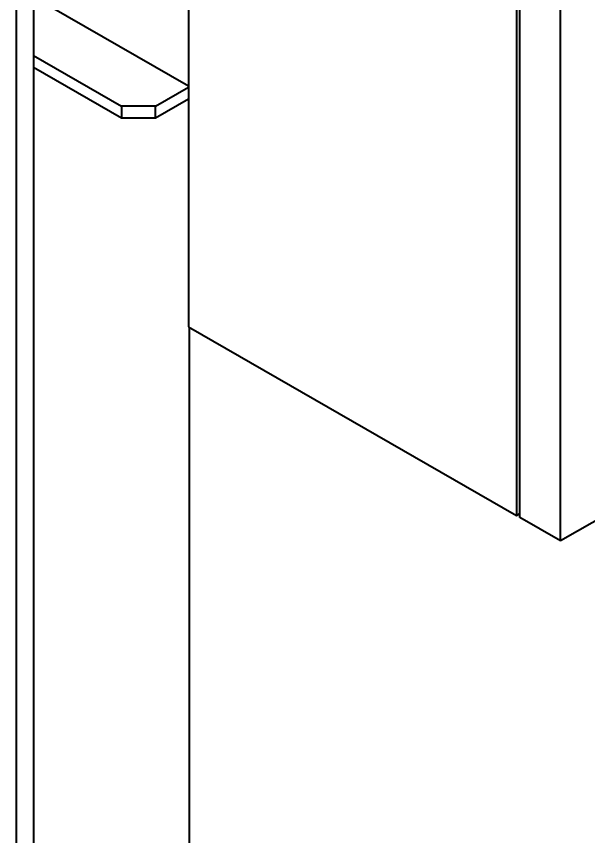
# Model space of a CAD drawing. Header units: millimetres. Extents: x 0 to 5945, y 0 to 4205.
# Drawn here: x 5419.7 to 5538.8, y 3178 to 3348.7 of the extents above; entities that cross this region are included whole.
import ezdxf

# ---------------------------------------------------------------- set-up
doc = ezdxf.new("R2010")
doc.units = ezdxf.units.MM
doc.header["$LTSCALE"] = 5
doc.layers.add('가시적인 것(ISO)', color=3, linetype='Continuous', lineweight=40)

msp = doc.modelspace()

# ---------------------------------------------------------------- linework, layer by layer
at = {"layer": '가시적인 것(ISO)'}
for p, q in [((5455.558, 3561.4055), (5455.558, 3284.1232)), ((5523.7938, 3522.7948), (5523.7938, 3244.8288)), ((5524.5009, 3244.4216), (5524.5009, 3522.3877)), ((5532.9862, 3239.5353), (5532.9862, 3517.5013)), ((5423.2786, 3488.3986), (5423.2786, 3092.4466)), ((5419.743, 3090.4106), (5419.743, 3486.3626)), ((5455.558, 3334.1972), (5423.2786, 3352.7857)), ((5423.2786, 3340.5698), (5441.5926, 3330.0234)), ((5423.2786, 3338.1172), (5441.5926, 3327.5708)), ((5448.6637, 3330.0234), (5455.558, 3333.9936)), ((5448.6637, 3330.0234), (5441.5926, 3330.0234)), ((5441.5926, 3330.0234), (5441.5926, 3327.5708)), ((5448.6637, 3327.5708), (5455.558, 3331.5409)), ((5448.6637, 3327.5708), (5448.6637, 3330.0234)), ((5441.5926, 3327.5708), (5448.6637, 3327.5708)), ((5662.0332, 3313.8485), (5532.9862, 3239.5353)), ((5455.558, 3284.1232), (5523.7938, 3244.8288)), ((5455.7348, 3067.7794), (5455.7348, 3284.0214)), ((5523.7938, 3244.8288), (5524.5009, 3245.236)), ((5532.9862, 3239.5353), (5524.5009, 3244.4216))]:
    msp.add_line(p, q, dxfattribs=at)

doc.saveas('drawing.dxf')
